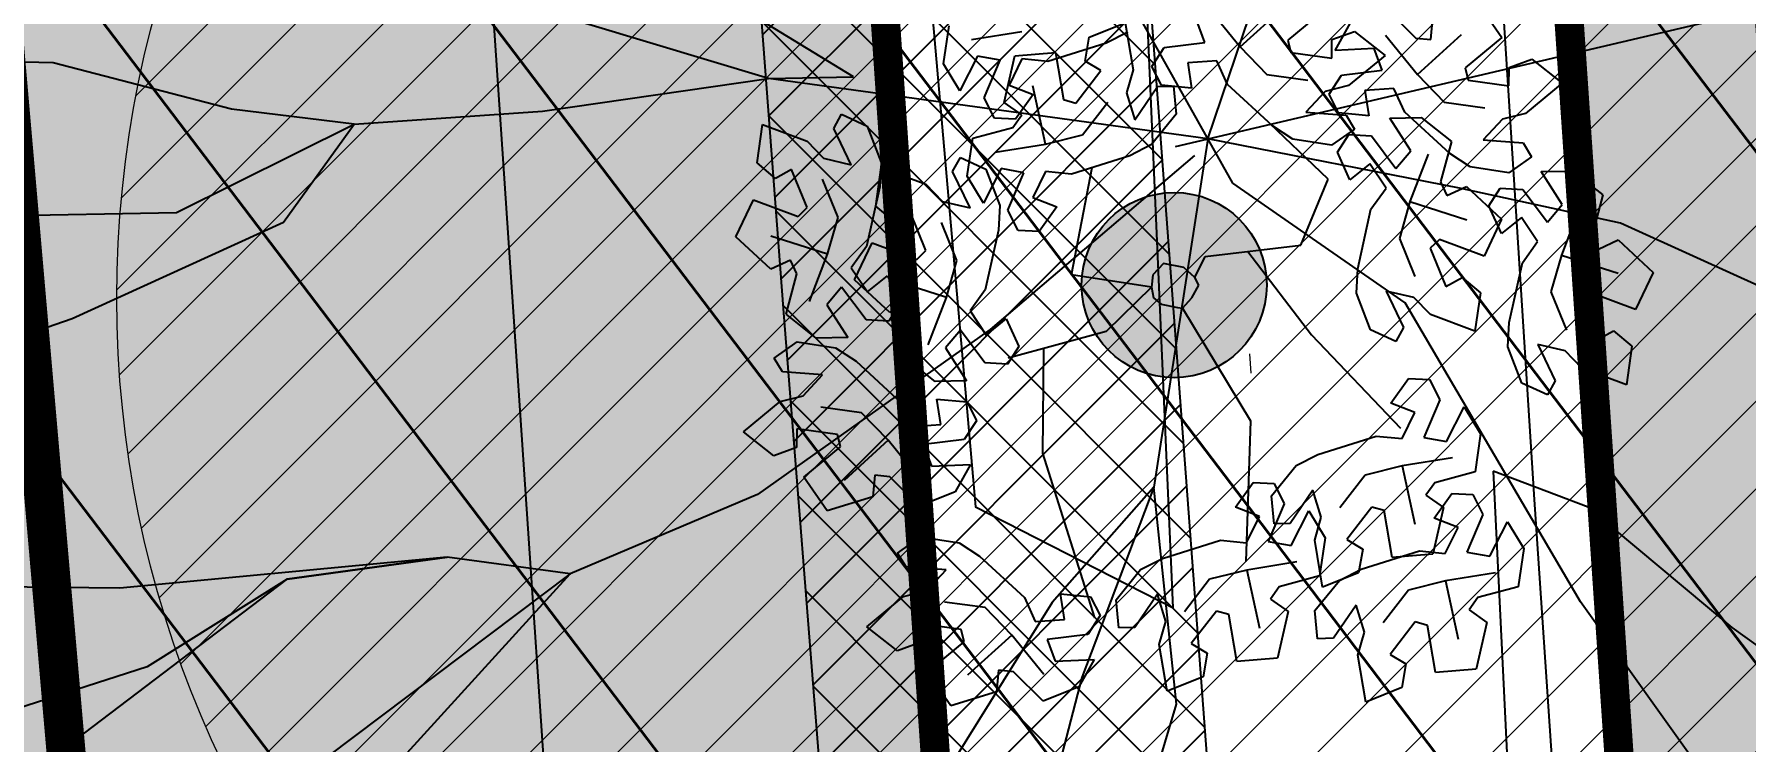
# Model space of a CAD drawing. Extents: x 352140 to 354978, y 6304672 to 6307963.
# Drawn here: x 352314.11 to 352322.89, y 6305411.71 to 6305415.34 of the extents above; entities that cross this region are included whole.
import ezdxf

# ---------------------------------------------------------------- set-up
doc = ezdxf.new("R2010")
doc.units = 0
for name, pattern in [('CONTINUOS', [0]), ('DASHDOTX2', [2, 1, -0.5, 0, -0.5]), ('DASHED', [19.05, 12.7, -6.35])]:
    doc.linetypes.add(name, pattern=pattern)
for name, color, linetype in [('00-S2_ALL AREA APORTANTES', 150, 'CONTINUOUS'), ('00_All ext_Colector', 1, 'CONTINUOUS'), ('01_Dem Ext_Transl_niv.anillo', 130, 'CONTINUOUS'), ('01_Dem Ext_Vereda HC', 1, 'CONTINUOUS'), ('02_Geo ext_Acotamiento', 7, 'CONTINUOUS'), ('03_Pav ext_HCV', 34, 'CONTINUOUS'), ('03_Pav ext_Vereda HC', 42, 'CONTINUOUS'), ('03_Pav proy_Solera Tipo A', 1, 'CONTINUOUS'), ('1-ARBOLES TRONCO', 20, 'CONTINUOUS'), ('1-JARDINERA', 7, 'CONTINUOUS'), ('2-ACHURADO PAVIMENTO HORMIGON 3', 8, 'CONTINUOUS'), ('Paisajismo', 253, 'CONTINUOUS'), ('Z-PLATANO ORIENTAL', 253, 'CONTINUOUS')]:
    doc.layers.add(name, color=color, linetype=linetype)
doc.layers.add('0_ASD_TOPOGRAFIA_ELEMENTOS', color=9, linetype='CONTINUOS', lineweight=5, true_color=0xbdbdbd)
doc.layers.add('EJE PROYECTADO', color=7, linetype='DASHDOTX2', lineweight=15)
doc.styles.add('ROMANS', font='romans.shx', dxfattribs={"width": 0.75})
doc.linetypes.add('MALLA_LINE', pattern='A,0.5,-0.2,["MLL",STANDARD,S=0.1,R=0,X=-0.1,Y=-0.05],-0.25', length=0.95)
doc.dimstyles.new('Principal', dxfattribs={"dimscale": 0, "dimtxt": 2, "dimasz": 2, "dimexe": 1, "dimexo": 1, "dimtad": 1, "dimrnd": 0.05, "dimzin": 1, "dimtxsty": 'ROMANS', "dimcen": 2.5, "dimclrt": 2, "dimaunit": 2, "dimadec": 0, "dimazin": 0, "dimtfac": 1, "dimtmove": 0, "dimatfit": 3, "dimfxl": 1, "dimfxlon": 1, "dimarcsym": 0})

# ---------------------------------------------------------------- blocks, each defined once
blk = doc.blocks.new('MANZA')
at = {"layer": 'Z-PLATANO ORIENTAL', "color": 9, "linetype": 'Continuous', "true_color": 0xbdbdbd}
for p, q in [((0.1522, 1.4264), (0.3197, 1.227)), ((0.3197, 1.227), (0.5426, 1.436)), ((0.7486, 1.4235), (0.5631, 1.2651)), ((1.0653, 1.4351), (1.2192, 1.2863)), ((1.5384, 1.4669), (1.6601, 1.296)), ((-0.4568, 1.2636), (-0.2731, 1.3409)), ((-0.2731, 1.3409), (-0.2289, 1.101)), ((0.1372, 1.246), (0.095, 1.3569)), ((0.8072, 1.2167), (0.883, 1.3592)), ((1.2968, 1.28), (1.3052, 1.391)), ((-1.202, 1.116), (-1.1766, 1.3119)), ((-1.0594, 1.2424), (-0.803, 1.2877)), ((-0.369, 1.2348), (-0.6663, 1.1363)), ((-0.476, 1.1419), (-0.4568, 1.2636)), ((-0.2582, 1.2939), (-0.369, 1.2348)), ((-0.0704, 1.2175), (0.1372, 1.246)), ((0.5631, 1.2651), (0.58, 1.2017)), ((0.7894, 1.2715), (0.9043, 1.3157)), ((0.7895, 1.1765), (0.7894, 1.2715)), ((0.9043, 1.3157), (1.0631, 1.1953)), ((1.0638, 1.2989), (1.2312, 1.0994)), ((1.2192, 1.2863), (1.2968, 1.28)), ((1.2312, 1.0994), (1.4541, 1.3084)), ((1.6601, 1.296), (1.4746, 1.1375)), ((-1.0278, 1.1581), (-1.1165, 0.9791)), ((-0.9107, 1.1392), (-1.0278, 1.1581)), ((-0.8877, 0.9227), (-0.8369, 1.1627)), ((-0.7997, 1.1475), (-0.8633, 1.0125)), ((-0.8369, 1.1627), (-0.628, 1.1826)), ((-0.6663, 1.1363), (-0.7997, 1.1475)), ((-0.628, 1.1826), (-0.5836, 0.9427)), ((-0.3936, 1.0945), (-0.476, 1.1419)), ((-0.1328, 1.1194), (-0.0704, 1.2175)), ((-0.0704, 1.2175), (-0.0704, 1.2175)), ((0.1999, 1.1541), (0.0511, 1.1416)), ((0.2569, 1.0329), (0.1999, 1.1541)), ((0.3197, 1.227), (0.4585, 1.0878)), ((0.58, 1.2017), (0.7895, 1.1765)), ((1.0065, 1.2293), (0.8072, 1.2167)), ((1.0631, 1.1953), (0.8775, 1.0371)), ((1.0487, 1.1185), (1.0065, 1.2293)), ((1.7009, 1.1439), (1.8158, 1.1882)), ((1.701, 1.0489), (1.7009, 1.1439)), ((1.8158, 1.1882), (1.9746, 1.0677)), ((-1.1165, 0.9791), (-1.202, 1.116)), ((-0.9898, 0.9452), (-0.9107, 1.1392)), ((-0.5202, 0.9257), (-0.3936, 1.0945)), ((-0.2289, 1.101), (-0.2606, 0.9827)), ((-0.082, 1.0243), (-0.1328, 1.1194)), ((0.0511, 1.1416), (0.0734, 1.0117)), ((0.4585, 1.0878), (0.668, 1.0623)), ((0.7787, 0.9919), (0.8411, 1.0899)), ((0.8411, 1.0899), (1.0487, 1.1185)), ((0.8411, 1.0899), (0.8411, 1.0899)), ((1.2312, 1.0994), (1.37, 0.9602)), ((1.4746, 1.1375), (1.4916, 1.0742)), ((1.4916, 1.0742), (1.701, 1.0489)), ((1.9746, 1.0677), (1.789, 0.9095)), ((-0.8633, 1.0125), (-0.7397, 0.9668)), ((-0.7397, 0.9668), (-0.8283, 0.8385)), ((-0.6723, 0.7129), (-0.7418, 1.0104)), ((-0.2606, 0.9827), (-0.2161, 0.8442)), ((-0.2161, 0.8442), (-0.1023, 1.0165)), ((-0.1023, 1.0165), (-0.0198, 1.0197)), ((0.0734, 1.0117), (-0.082, 1.0243)), ((-0.0198, 1.0197), (-0.0041, 0.8761)), ((0.4908, 0.8248), (0.2569, 1.0329)), ((0.7592, 1.0054), (0.6615, 0.8976)), ((0.8775, 1.0371), (0.7592, 1.0054)), ((0.8295, 0.8967), (0.7787, 0.9919)), ((1.1114, 1.0265), (0.9627, 1.0141)), ((0.9627, 1.0141), (0.985, 0.8842)), ((1.1684, 0.9054), (1.1114, 1.0265)), ((-0.9898, 0.9452), (-0.9898, 0.9452)), ((-0.9361, 0.8421), (-0.9898, 0.9452)), ((-0.7958, 0.86), (-0.8877, 0.9227)), ((-0.8877, 0.9227), (-0.8877, 0.9227)), ((-0.5836, 0.9427), (-0.5202, 0.9257)), ((-0.4823, 0.7635), (-0.3555, 0.9322)), ((0.6615, 0.8976), (0.8676, 0.8852)), ((0.985, 0.8842), (0.8295, 0.8967)), ((0.8676, 0.8852), (0.9116, 0.8153)), ((1.0921, 0.8738), (1.2534, 0.8794)), ((1.4024, 0.6972), (1.1684, 0.9054)), ((1.2534, 0.8794), (1.4103, 0.7594)), ((1.37, 0.9602), (1.5795, 0.9348)), ((1.789, 0.9095), (1.6707, 0.8778)), ((-1.759, 0.7759), (-1.7205, 0.8489)), ((-1.7205, 0.8489), (-1.5884, 0.7908)), ((-1.5884, 0.7908), (-1.514, 0.6054)), ((-1.0459, 0.7371), (-0.8401, 0.7959)), ((-0.8283, 0.8385), (-0.9361, 0.8421)), ((-0.8401, 0.7959), (-0.7958, 0.86)), ((-0.0041, 0.8761), (-0.1275, 0.719)), ((0.7814, 0.5566), (0.4386, 0.8715)), ((0.5974, 0.7583), (0.4908, 0.8248)), ((0.9116, 0.8153), (0.7952, 0.7299)), ((1.2026, 0.7075), (1.0921, 0.8738)), ((1.6707, 0.8778), (1.5731, 0.77)), ((-2.1502, 0.5925), (-2.1253, 0.7902)), ((-2.1253, 0.7902), (-1.8955, 0.7085)), ((-1.8955, 0.7085), (-1.8089, 0.6219)), ((-1.6668, 0.5913), (-1.759, 0.7759)), ((-1.0713, 0.5412), (-1.0459, 0.7371)), ((-0.9287, 0.6676), (-0.6723, 0.7129)), ((-0.6723, 0.7129), (-0.4823, 0.7635)), ((-0.1275, 0.719), (-0.2383, 0.66)), ((0.7952, 0.7299), (0.5974, 0.7583)), ((0.8262, 0.6945), (0.8831, 0.786)), ((0.8831, 0.786), (0.9993, 0.781)), ((0.9993, 0.781), (1.1278, 0.6155)), ((0.9993, 0.781), (0.9993, 0.781)), ((1.1278, 0.6155), (1.2026, 0.7075)), ((1.4103, 0.7594), (1.3584, 0.5517)), ((1.5731, 0.77), (1.7791, 0.7576)), ((1.7791, 0.7576), (1.8231, 0.6878)), ((-1.8089, 0.6219), (-1.6668, 0.5913)), ((-1.1462, 0.5643), (-1.1077, 0.6373)), ((-1.1077, 0.6373), (-0.9755, 0.5792)), ((-0.2383, 0.66), (-0.5356, 0.5615)), ((0.893, 0.5536), (0.8262, 0.6945)), ((0.9943, 0.6378), (0.893, 0.5536)), ((1.0795, 0.5152), (0.9943, 0.6378)), ((1.2915, 0.6926), (1.2025, 0.4479)), ((1.5089, 0.6307), (1.4024, 0.6972)), ((1.7067, 0.6024), (1.5089, 0.6307)), ((1.8231, 0.6878), (1.7067, 0.6024)), ((1.8734, 0.6121), (2.0347, 0.6176)), ((2.0347, 0.6176), (2.1917, 0.4977)), ((-2.0545, 0.515), (-2.1502, 0.5925)), ((-1.9723, 0.5626), (-2.0545, 0.515)), ((-1.8894, 0.3686), (-1.9723, 0.5626)), ((-1.5374, 0.3809), (-1.5125, 0.5786)), ((-1.514, 0.6054), (-1.5183, 0.4799)), ((-1.5125, 0.5786), (-1.2827, 0.4969)), ((-1.0539, 0.3797), (-1.1462, 0.5643)), ((-0.9858, 0.4043), (-1.0713, 0.5412)), ((-0.8971, 0.5832), (-0.9858, 0.4043)), ((-0.9755, 0.5792), (-0.9012, 0.3938)), ((-0.78, 0.5643), (-0.8971, 0.5832)), ((-0.8591, 0.3703), (-0.78, 0.5643)), ((-0.669, 0.5727), (-0.7326, 0.4376)), ((-0.5356, 0.5615), (-0.669, 0.5727)), ((-0.5283, 0.0453), (-0.4301, 0.5964)), ((0.6468, 0.2156), (0.7814, 0.5566)), ((1.3584, 0.5517), (1.3917, 0.4814)), ((1.3917, 0.4814), (1.492, 0.5296)), ((1.492, 0.5296), (1.6744, 0.3656)), ((1.492, 0.5296), (1.492, 0.5296)), ((1.984, 0.4457), (1.8734, 0.6121)), ((-1.7299, 0.3203), (-1.8126, 0.5145)), ((-1.5183, 0.4799), (-1.5816, 0.1732)), ((-1.2827, 0.4969), (-1.1961, 0.4103)), ((1.0031, 0.4052), (1.0795, 0.5152)), ((1.2025, 0.4479), (1.1514, 0.2581)), ((1.2025, 0.4479), (1.495, 0.3594)), ((1.6075, 0.4327), (1.6645, 0.5243)), ((1.6645, 0.5243), (1.7807, 0.5193)), ((1.7807, 0.5193), (1.9091, 0.3537)), ((1.7807, 0.5193), (1.7807, 0.5193)), ((1.9091, 0.3537), (1.984, 0.4457)), ((2.1917, 0.4977), (2.1398, 0.29)), ((-2.2529, 0.2129), (-2.1658, 0.4037)), ((-2.1658, 0.4037), (-1.9358, 0.3222)), ((-1.9358, 0.3222), (-1.8894, 0.3686)), ((-1.4416, 0.3034), (-1.5374, 0.3809)), ((-1.1961, 0.4103), (-1.0539, 0.3797)), ((-0.9012, 0.3938), (-0.9055, 0.2683)), ((-0.8054, 0.2672), (-0.8591, 0.3703)), ((-0.8591, 0.3703), (-0.8591, 0.3703)), ((-0.7326, 0.4376), (-0.609, 0.392)), ((-0.609, 0.392), (-0.6976, 0.2636)), ((0.9398, 0.0986), (1.0031, 0.4052)), ((1.6744, 0.3656), (1.5872, 0.1747)), ((1.6744, 0.2918), (1.6075, 0.4327)), ((1.7757, 0.3761), (1.6744, 0.2918)), ((1.8609, 0.2535), (1.7757, 0.3761)), ((2.0729, 0.4309), (1.9839, 0.1862)), ((-1.7811, 0.1305), (-1.7299, 0.3203)), ((-1.3594, 0.351), (-1.4416, 0.3034)), ((-1.2765, 0.157), (-1.3594, 0.351)), ((-1.1171, 0.1087), (-1.1998, 0.3029)), ((-0.9055, 0.2683), (-0.9688, -0.0384)), ((-0.6976, 0.2636), (-0.8054, 0.2672)), ((2.1398, 0.29), (2.1731, 0.2196)), ((2.1731, 0.2196), (2.2734, 0.2679)), ((2.2734, 0.2679), (2.4557, 0.1038)), ((2.2734, 0.2679), (2.2734, 0.2679)), ((-2.0705, 0.0488), (-2.2529, 0.2129)), ((-1.7811, 0.1305), (-2.0735, 0.2191)), ((-1.6401, 0.0013), (-1.5529, 0.1921)), ((-1.5529, 0.1921), (-1.3229, 0.1107)), ((0.1572, 0.15), (0.6468, 0.2156)), ((0.3753, 0.1792), (0.708, -0.2434)), ((1.1514, 0.2581), (1.2341, 0.0639)), ((1.3572, 0.2562), (1.3108, 0.2098)), ((1.3108, 0.2098), (1.3937, 0.0158)), ((1.5872, 0.1747), (1.3572, 0.2562)), ((1.7845, 0.1435), (1.8609, 0.2535)), ((1.9839, 0.1862), (1.9328, -0.0036)), ((1.9839, 0.1862), (2.2763, 0.0976)), ((-1.9703, 0.0971), (-2.0705, 0.0488)), ((-1.9369, 0.0267), (-1.9703, 0.0971)), ((-1.8701, -0.1142), (-1.7811, 0.1305)), ((-1.5816, 0.1732), (-1.6581, 0.0632)), ((-1.3229, 0.1107), (-1.2765, 0.157)), ((-1.1682, -0.0811), (-1.1171, 0.1087)), ((-0.0569, 0.1111), (-0.1111, 0.0515)), ((0.0471, 0.0912), (-0.0569, 0.1111)), ((0.105, 0.0406), (0.0471, 0.0912)), ((0.1048, 0.0403), (0.1572, 0.15)), ((0.9355, -0.0269), (0.9398, 0.0986)), ((1.7212, -0.1632), (1.7845, 0.1435)), ((2.4557, 0.1038), (2.3686, -0.087)), ((-2.0705, 0.0488), (-2.0705, 0.0488)), ((-1.9889, -0.181), (-1.9369, 0.0267)), ((-1.6581, 0.0632), (-1.5729, -0.0594)), ((-1.4577, -0.1628), (-1.6401, 0.0013)), ((-1.5729, -0.0594), (-1.4716, 0.0249)), ((-1.4716, 0.0249), (-1.4047, -0.116)), ((-1.1682, -0.0811), (-1.4607, 0.0075)), ((-0.1157, -0.0121), (-0.5283, 0.0453)), ((-0.1111, 0.0515), (-0.1157, -0.0121)), ((0.0906, -0.0636), (0.1269, 0.0026)), ((0.1269, 0.0026), (0.105, 0.0406)), ((1.3937, 0.0158), (1.4759, 0.0634)), ((1.4759, 0.0634), (1.5717, -0.014)), ((-1.7063, -0.0371), (-1.7812, -0.129)), ((-1.5778, -0.2026), (-1.7063, -0.0371)), ((-1.2572, -0.3258), (-1.1682, -0.0811)), ((-0.9688, -0.0384), (-1.0452, -0.1483)), ((-0.1157, -0.0121), (-0.3446, -0.2434)), ((-0.1157, -0.0121), (-0.1055, -0.0659)), ((-0.1055, -0.0659), (-0.0655, -0.0987)), ((0.0436, -0.1171), (0.0906, -0.0636)), ((1.0098, -0.2124), (0.9355, -0.0269)), ((1.0882, -0.0128), (1.1805, -0.1975)), ((1.2304, -0.0435), (1.0882, -0.0128)), ((1.317, -0.1301), (1.2304, -0.0435)), ((1.5717, -0.014), (1.5468, -0.2117)), ((1.9328, -0.0036), (2.0155, -0.1978)), ((2.1386, -0.0055), (2.0922, -0.0519)), ((2.0922, -0.0519), (2.1751, -0.2459)), ((2.3686, -0.087), (2.1386, -0.0055)), ((-1.7812, -0.129), (-1.6706, -0.2954)), ((-1.4047, -0.116), (-1.4617, -0.2076)), ((-1.3574, -0.1145), (-1.4577, -0.1628)), ((-1.4577, -0.1628), (-1.4577, -0.1628)), ((-1.3241, -0.1849), (-1.3574, -0.1145)), ((-1.0452, -0.1483), (-0.96, -0.271)), ((-0.0655, -0.0987), (0.0186, -0.1148)), ((0.0186, -0.1148), (0.0436, -0.1171)), ((0.0436, -0.1171), (0.4018, -0.6891)), ((1.5468, -0.2117), (1.317, -0.1301)), ((1.7168, -0.2887), (1.7212, -0.1632)), ((-1.8319, -0.3009), (-1.9889, -0.181)), ((-1.5778, -0.2026), (-1.5778, -0.2026)), ((-1.4617, -0.2076), (-1.5778, -0.2026)), ((-1.376, -0.3926), (-1.3241, -0.1849)), ((-1.0935, -0.2486), (-1.1683, -0.3406)), ((-0.965, -0.4142), (-1.0935, -0.2486)), ((-0.96, -0.271), (-0.8587, -0.1867)), ((-0.8587, -0.1867), (-0.7919, -0.3276)), ((-0.3446, -0.2434), (-0.8466, -0.3875)), ((0.708, -0.2434), (1.173, -0.7153)), ((1.142, -0.2705), (1.0098, -0.2124)), ((1.1805, -0.1975), (1.142, -0.2705)), ((2.1751, -0.2459), (2.2573, -0.1983)), ((2.2573, -0.1983), (2.3531, -0.2758)), ((-2.0471, -0.4067), (-1.9307, -0.3212)), ((-1.9307, -0.3212), (-1.7329, -0.3496)), ((-1.6706, -0.2954), (-1.8319, -0.3009)), ((-1.7329, -0.3496), (-1.6264, -0.4161)), ((-1.1683, -0.3406), (-1.0578, -0.5069)), ((-0.7919, -0.3276), (-0.8488, -0.4192)), ((-0.6657, -0.3356), (-0.6628, -0.8727)), ((1.7912, -0.4741), (1.7168, -0.2887)), ((1.8696, -0.2746), (1.9618, -0.4592)), ((2.0118, -0.3052), (1.8696, -0.2746)), ((2.0984, -0.3918), (2.0118, -0.3052)), ((2.3531, -0.2758), (2.3282, -0.4735)), ((-2.0031, -0.4765), (-2.0471, -0.4067)), ((-1.6264, -0.4161), (-1.3924, -0.6242)), ((-1.2191, -0.5125), (-1.376, -0.3926)), ((-0.965, -0.4142), (-0.965, -0.4142)), ((-0.8488, -0.4192), (-0.965, -0.4142)), ((2.3282, -0.4735), (2.0984, -0.3918)), ((-1.797, -0.4889), (-2.0031, -0.4765)), ((-1.8947, -0.5967), (-1.797, -0.4889)), ((-1.0578, -0.5069), (-1.2191, -0.5125)), ((1.1213, -0.5874), (1.21, -0.459)), ((1.21, -0.459), (1.3177, -0.4626)), ((1.3177, -0.4626), (1.3715, -0.5657)), ((1.9234, -0.5322), (1.7912, -0.4741)), ((1.9618, -0.4592), (1.9234, -0.5322)), ((-2.013, -0.6284), (-1.8947, -0.5967)), ((-1.2089, -0.6031), (-1.0535, -0.6156)), ((-1.1866, -0.7329), (-1.2089, -0.6031)), ((1.245, -0.633), (1.1213, -0.5874)), ((1.3715, -0.5657), (1.2924, -0.7597)), ((1.3715, -0.5657), (1.3715, -0.5657)), ((1.4094, -0.7786), (1.4982, -0.5996)), ((1.4982, -0.5996), (1.5837, -0.7365)), ((-2.1986, -0.7866), (-2.013, -0.6284)), ((-1.594, -0.6791), (-1.8035, -0.6536)), ((-1.4552, -0.8183), (-1.594, -0.6791)), ((-1.3924, -0.6242), (-1.3354, -0.7454)), ((-1.0535, -0.6156), (-1.0027, -0.7107)), ((0.4018, -0.6891), (0.3898, -1.4103)), ((1.1814, -0.768), (1.245, -0.633)), ((-2.0398, -0.907), (-2.1986, -0.7866)), ((-1.925, -0.7678), (-1.9249, -0.8628)), ((-1.7155, -0.793), (-1.925, -0.7678)), ((-1.3354, -0.7454), (-1.1866, -0.7329)), ((-1.0027, -0.7107), (-1.0651, -0.8088)), ((0.7507, -0.8554), (1.0479, -0.7568)), ((1.0479, -0.7568), (1.1814, -0.768)), ((1.2924, -0.7597), (1.4094, -0.7786)), ((1.5837, -0.7365), (1.5583, -0.9324)), ((-1.9249, -0.8628), (-2.0398, -0.907)), ((-1.8841, -1.0149), (-1.6986, -0.8564)), ((-1.6986, -0.8564), (-1.7155, -0.793)), ((-1.4552, -0.8183), (-1.6781, -1.0273)), ((-1.2877, -1.0177), (-1.4552, -0.8183)), ((-1.0651, -0.8088), (-1.2727, -0.8373)), ((-1.2727, -0.8373), (-1.2305, -0.9482)), ((-1.0651, -0.8088), (-1.0651, -0.8088)), ((-0.6628, -0.8727), (-0.3814, -1.7122)), ((0.6399, -0.9144), (0.7507, -0.8554)), ((1.4411, -0.8629), (1.1846, -0.9082)), ((-1.2305, -0.9482), (-1.0311, -0.9356)), ((-1.0311, -0.9356), (-1.107, -1.078)), ((0.5164, -1.0715), (0.6399, -0.9144)), ((0.9947, -0.9588), (0.8678, -1.1275)), ((1.1846, -0.9082), (0.9947, -0.9588)), ((1.1846, -0.9082), (1.2542, -1.2058)), ((1.5583, -0.9324), (1.3524, -0.9913)), ((-1.7624, -1.1857), (-1.8841, -1.0149)), ((-1.5208, -0.9989), (-1.5292, -1.1098)), ((-1.4432, -1.0052), (-1.5208, -0.9989)), ((-1.2893, -1.154), (-1.4432, -1.0052)), ((0.3322, -1.1334), (0.4208, -1.005)), ((0.4208, -1.005), (0.5286, -1.0086)), ((0.5286, -1.0086), (0.5823, -1.1117)), ((0.7284, -1.0396), (0.6147, -1.2118)), ((0.773, -1.178), (0.7284, -1.0396)), ((1.3524, -0.9913), (1.3082, -1.0553)), ((1.3526, -1.1728), (1.4412, -1.0445)), ((1.4412, -1.0445), (1.549, -1.048)), ((1.549, -1.048), (1.6027, -1.1511)), ((-1.5292, -1.1098), (-1.7624, -1.1857)), ((-1.5292, -1.1098), (-1.5292, -1.1098)), ((-1.107, -1.078), (-1.2893, -1.154)), ((0.4558, -1.179), (0.3322, -1.1334)), ((0.5823, -1.1117), (0.5032, -1.3057)), ((0.5322, -1.215), (0.5164, -1.0715)), ((0.5823, -1.1117), (0.5823, -1.1117)), ((1.0326, -1.1211), (0.906, -1.2899)), ((1.0959, -1.1381), (1.0326, -1.1211)), ((1.1404, -1.378), (1.0959, -1.1381)), ((1.3082, -1.0553), (1.4001, -1.1181)), ((1.4001, -1.1181), (1.3492, -1.358)), ((1.4001, -1.1181), (1.4001, -1.1181)), ((0.3922, -1.3141), (0.4558, -1.179)), ((0.6147, -1.2118), (0.5322, -1.215)), ((0.6203, -1.3246), (0.7091, -1.1457)), ((0.7091, -1.1457), (0.7945, -1.2826)), ((0.7413, -1.2963), (0.773, -1.178)), ((1.4762, -1.2185), (1.3526, -1.1728)), ((1.4126, -1.3535), (1.4762, -1.2185)), ((1.6027, -1.1511), (1.5236, -1.3452)), ((1.6027, -1.1511), (1.6027, -1.1511)), ((1.6407, -1.364), (1.7295, -1.1851)), ((1.7295, -1.1851), (1.8149, -1.322)), ((-1.3971, -1.3958), (-1.2806, -1.3104)), ((-1.2806, -1.3104), (-1.0828, -1.3388)), ((-0.0384, -1.4014), (0.2588, -1.3029)), ((0.2588, -1.3029), (0.3922, -1.3141)), ((0.5032, -1.3057), (0.6203, -1.3246)), ((0.7855, -1.5362), (0.7413, -1.2963)), ((0.7945, -1.2826), (0.7692, -1.4785)), ((0.906, -1.2899), (0.9883, -1.3372)), ((-1.353, -1.4657), (-1.3971, -1.3958)), ((-1.0828, -1.3388), (-0.9763, -1.4053)), ((-0.1493, -1.4604), (-0.0384, -1.4014)), ((0.9883, -1.3372), (0.9691, -1.4589)), ((0.982, -1.4408), (1.2792, -1.3423)), ((1.3492, -1.358), (1.1404, -1.378)), ((1.2792, -1.3423), (1.4126, -1.3535)), ((1.5236, -1.3452), (1.6407, -1.364)), ((1.8149, -1.322), (1.7896, -1.5179)), ((-1.147, -1.4781), (-1.353, -1.4657)), ((-1.2446, -1.5859), (-1.147, -1.4781)), ((-0.9763, -1.4053), (-0.7424, -1.6134)), ((-0.2727, -1.6175), (-0.1493, -1.4604)), ((0.3955, -1.4543), (0.2055, -1.5049)), ((0.6519, -1.409), (0.3955, -1.4543)), ((0.3955, -1.4543), (0.465, -1.7518)), ((0.7692, -1.4785), (0.5633, -1.5373)), ((0.9691, -1.4589), (0.7855, -1.5362)), ((0.8711, -1.4998), (0.982, -1.4408)), ((1.6723, -1.4484), (1.4159, -1.4937)), ((0.2055, -1.5049), (0.0787, -1.6736)), ((0.5633, -1.5373), (0.519, -1.6014)), ((0.7477, -1.6569), (0.8711, -1.4998)), ((1.226, -1.5443), (1.0991, -1.713)), ((1.4159, -1.4937), (1.226, -1.5443)), ((1.4159, -1.4937), (1.4854, -1.7912)), ((1.5837, -1.5768), (1.5394, -1.6408)), ((1.7896, -1.5179), (1.5837, -1.5768)), ((-1.5486, -1.7758), (-1.363, -1.6176)), ((-1.363, -1.6176), (-1.2446, -1.5859)), ((-0.9439, -1.6683), (-1.1535, -1.6428)), ((-0.8052, -1.8075), (-0.9439, -1.6683)), ((-0.7424, -1.6134), (-0.6854, -1.7346)), ((-0.5589, -1.5922), (-0.4034, -1.6048)), ((-0.5366, -1.7221), (-0.5589, -1.5922)), ((-0.4034, -1.6048), (-0.3526, -1.6999)), ((-0.257, -1.7611), (-0.2727, -1.6175)), ((-0.0607, -1.5856), (-0.1745, -1.7579)), ((-0.0162, -1.7241), (-0.0607, -1.5856)), ((0.2434, -1.6671), (0.1168, -1.8359)), ((0.3068, -1.6841), (0.2434, -1.6671)), ((0.519, -1.6014), (0.611, -1.6641)), ((0.611, -1.6641), (0.5601, -1.9041)), ((0.611, -1.6641), (0.611, -1.6641)), ((0.7634, -1.8005), (0.7477, -1.6569)), ((0.9597, -1.6251), (0.8459, -1.7973)), ((1.0043, -1.7635), (0.9597, -1.6251)), ((1.5394, -1.6408), (1.6314, -1.7035)), ((-0.6854, -1.7346), (-0.5366, -1.7221)), ((-0.3526, -1.6999), (-0.4151, -1.798)), ((-0.0479, -1.8424), (-0.0162, -1.7241)), ((0.3513, -1.924), (0.3068, -1.6841)), ((1.2638, -1.7065), (1.1372, -1.8753)), ((1.3272, -1.7235), (1.2638, -1.7065)), ((1.3717, -1.9635), (1.3272, -1.7235)), ((1.6314, -1.7035), (1.5805, -1.9435)), ((1.6314, -1.7035), (1.6314, -1.7035)), ((-1.3898, -1.8962), (-1.5486, -1.7758)), ((-1.275, -1.757), (-1.2748, -1.852)), ((-1.0655, -1.7822), (-1.275, -1.757)), ((-1.0485, -1.8456), (-1.0655, -1.7822)), ((-0.8052, -1.8075), (-1.0281, -2.0165)), ((-0.6377, -2.0069), (-0.8052, -1.8075)), ((-0.4151, -1.798), (-0.6227, -1.8265)), ((-0.6227, -1.8265), (-0.5804, -1.9373)), ((-0.4151, -1.798), (-0.4151, -1.798)), ((-0.1745, -1.7579), (-0.257, -1.7611)), ((-0.0037, -2.0822), (-0.0479, -1.8424)), ((0.1168, -1.8359), (0.1992, -1.8833)), ((0.8459, -1.7973), (0.7634, -1.8005)), ((0.9726, -1.8818), (1.0043, -1.7635)), ((-1.2748, -1.852), (-1.3898, -1.8962)), ((-1.2341, -2.004), (-1.0485, -1.8456)), ((-0.5804, -1.9373), (-0.3811, -1.9247)), ((-0.3811, -1.9247), (-0.4569, -2.0672)), ((0.1992, -1.8833), (0.18, -2.0049)), ((0.5601, -1.9041), (0.3513, -1.924)), ((1.0167, -2.1217), (0.9726, -1.8818)), ((1.1372, -1.8753), (1.2196, -1.9227)), ((1.2196, -1.9227), (1.2004, -2.0444)), ((-1.1124, -2.1749), (-1.2341, -2.004)), ((-0.8708, -1.988), (-0.8791, -2.099)), ((-0.7932, -1.9943), (-0.8708, -1.988)), ((-0.6393, -2.1432), (-0.7932, -1.9943)), ((0.18, -2.0049), (-0.0037, -2.0822)), ((1.5805, -1.9435), (1.3717, -1.9635)), ((-0.8791, -2.099), (-1.1124, -2.1749)), ((-0.8791, -2.099), (-0.8791, -2.099)), ((-0.4569, -2.0672), (-0.6393, -2.1432)), ((1.2004, -2.0444), (1.0167, -2.1217))]:
    blk.add_line(p, q, dxfattribs=at)
blk = doc.blocks.new('*U962')
at = {"layer": 'EJE PROYECTADO', "color": 7, "linetype": 'DASHDOTX2', "lineweight": 15, "ltscale": 4}
blk.add_line((352325.1597, 6305342.9648), (352312.3405, 6305531.4767), dxfattribs=at)
blk = doc.blocks.new('*D1320')
at = {"layer": '02_Geo ext_Acotamiento', "color": 0, "lineweight": -2, "transparency": 16777216}
for p, q in [((352312.4343, 6305482.1201), (352311.4366, 6305482.0523)), ((352319.4276, 6305371.9119), (352312.0033, 6305481.0885)), ((352319.9943, 6305370.9482), (352318.9966, 6305370.8803))]:
    blk.add_line(p, q, dxfattribs=at)
at = {"layer": '02_Geo ext_Acotamiento', "color": 0, "transparency": 16777216}
for points in [[(352312.1696, 6305481.0998), (352311.837, 6305481.0772), (352311.9355, 6305482.0862)], [(352319.5939, 6305371.9232), (352319.2613, 6305371.9006), (352319.4954, 6305370.9142)]]:
    blk.add_solid(points, dxfattribs=at)
at = {"layer": '02_Geo ext_Acotamiento', "color": 2, "transparency": 16777216, "insert": (352316.6211, 6305426.5618), "char_height": 1, "attachment_point": 5, "rotation": 273.89026, "style": 'ROMANS'}
blk.add_mtext('111,45', dxfattribs=at)
blk = doc.blocks.new('*D1321')
at = {"layer": '02_Geo ext_Acotamiento', "color": 0, "lineweight": -2, "transparency": 16777216}
for p, q in [((352318.2701, 6305482.558), (352318.8787, 6305482.5994)), ((352324.3884, 6305394.2065), (352318.4477, 6305481.5678)), ((352324.3465, 6305393.2013), (352324.9551, 6305393.2427))]:
    blk.add_line(p, q, dxfattribs=at)
at = {"layer": '02_Geo ext_Acotamiento', "color": 0, "transparency": 16777216}
for points in [[(352318.614, 6305481.5791), (352318.2814, 6305481.5565), (352318.3798, 6305482.5655)], [(352324.5547, 6305394.2178), (352324.2221, 6305394.1952), (352324.4563, 6305393.2088)]]:
    blk.add_solid(points, dxfattribs=at)
at = {"layer": '02_Geo ext_Acotamiento', "color": 2, "transparency": 16777216, "insert": (352322.3237, 6305437.9487), "char_height": 1, "attachment_point": 5, "rotation": 273.89023, "style": 'ROMANS'}
blk.add_mtext('89,55', dxfattribs=at)
blk = doc.blocks.new('1.0 - LO RECABARREN LOTEO PARQUE - VEGETACION EXISTENTE ETAPA MUNICIPAL__2024')
at = {"layer": 'Paisajismo'}
for p, q in [((352320.1344, 6305414.8039), (352320.8477, 6305416.9137)), ((352320.2623, 6305414.5766), (352319.21, 6305416.4467)), ((352318.3149, 6305415.1214), (352317.09, 6305415.8736)), ((352317.8792, 6305415.1132), (352316.6617, 6305415.4778)), ((352319.9681, 6305414.7649), (352322.6681, 6305415.3974)), ((352314.2085, 6305415.1938), (352313.2963, 6305415.2131)), ((352315.1247, 6305414.9556), (352314.2085, 6305415.1938)), ((352316.7201, 6305414.9459), (352317.8792, 6305415.1132)), ((352317.8792, 6305415.1132), (352318.3149, 6305415.1214)), ((352320.1344, 6305414.8039), (352317.8792, 6305415.1132)), ((352314.8413, 6305414.4258), (352315.7528, 6305414.8792)), ((352315.7528, 6305414.8792), (352315.1247, 6305414.9556)), ((352315.3909, 6305414.3768), (352315.7528, 6305414.8792)), ((352315.7528, 6305414.8792), (352316.7201, 6305414.9459)), ((352320.1344, 6305414.8039), (352319.8558, 6305413.0183)), ((352321.425, 6305414.5501), (352320.1344, 6305414.8039)), ((352320.0659, 6305414.7183), (352319.0173, 6305413.8262)), ((352321.1455, 6305413.9633), (352320.2623, 6305414.5766)), ((352322.2516, 6305414.3719), (352321.425, 6305414.5501)), ((352313.6795, 6305414.4039), (352314.8413, 6305414.4258)), ((352314.3062, 6305413.8819), (352315.3909, 6305414.3768)), ((352323.3751, 6305413.8601), (352322.2516, 6305414.3719)), ((352322.0462, 6305412.4297), (352321.1455, 6305413.9633)), ((352313.0742, 6305413.4572), (352314.3062, 6305413.8819)), ((352319.0173, 6305413.8262), (352317.8226, 6305412.9799)), ((352321.5977, 6305413.0996), (352321.6763, 6305411.5019)), ((352322.0854, 6305412.915), (352321.5977, 6305413.0996)), ((352317.8226, 6305412.9799), (352316.8618, 6305412.5741)), ((352319.8558, 6305413.0183), (352319.3343, 6305412.4269)), ((352319.8558, 6305413.0183), (352319.4869, 6305412.0421)), ((352319.8558, 6305413.0183), (352319.8558, 6305413.0183)), ((352319.9737, 6305411.9059), (352319.8558, 6305413.0183)), ((352322.8235, 6305412.299), (352322.0854, 6305412.915)), ((352316.2306, 6305412.6591), (352314.5511, 6305412.4997)), ((352315.4095, 6305412.5466), (352316.2306, 6305412.6591)), ((352316.2306, 6305412.6591), (352315.4095, 6305412.5466)), ((352316.8618, 6305412.5741), (352316.2306, 6305412.6591)), ((352314.5511, 6305412.4997), (352313.3473, 6305412.5135)), ((352313.5915, 6305411.1678), (352315.4095, 6305412.5466)), ((352315.4095, 6305412.5466), (352314.6916, 6305412.097)), ((352316.8618, 6305412.5741), (352315.4771, 6305411.5303)), ((352316.0078, 6305411.6372), (352316.8618, 6305412.5741)), ((352319.3343, 6305412.4269), (352318.7233, 6305411.4462)), ((352323.1405, 6305410.8996), (352322.0462, 6305412.4297)), ((352323.4126, 6305411.8739), (352322.8235, 6305412.299)), ((352314.6916, 6305412.097), (352313.7288, 6305411.788)), ((352319.4869, 6305412.0421), (352319.1709, 6305410.8247)), ((352319.6093, 6305410.6876), (352319.9737, 6305411.9059))]:
    blk.add_line(p, q, dxfattribs=at)

msp = doc.modelspace()

# ---------------------------------------------------------------- hatches: boundary and pattern name
at = {"layer": '00-S2_ALL AREA APORTANTES', "linetype": 'DASHED', "lineweight": 40, "ltscale": 0.25}
h = msp.add_hatch(dxfattribs=at)
h.set_pattern_fill('ANSI31', color=40, scale=0.5, angle=82.24516605)
h.paths.add_polyline_path([(352329.4756, 6305442.0139), (352318.4803, 6305441.188), (352321.0652, 6305403.1758), (352332.3291, 6305404.0218)])
h = msp.add_hatch(dxfattribs=at)
h.set_pattern_fill('ANSI31', color=82, scale=0.5, angle=82.24516605)
h.paths.add_polyline_path([(352318.4803, 6305441.188), (352306.0664, 6305440.2556), (352308.6515, 6305402.2434), (352321.0652, 6305403.1758)])
at = {"layer": '01_Dem Ext_Vereda HC'}
h = msp.add_hatch(dxfattribs=at)
h.set_pattern_fill('ANSI37', color=256, scale=0.1, style=0)
h.set_pattern_definition([(45, (-2097.35618, 416.16158), (-0.224506403027, 0.224506403027), []), (135, (-2097.35618, 416.16158), (-0.224506403027, -0.224506403027), [])])
edge = h.paths.add_edge_path()
edge.add_line((352324.6267, 6305354.2176), (352323.7538, 6305365.3769))
edge.add_line((352323.7538, 6305365.3769), (352321.9594, 6305388.2883))
edge.add_line((352321.9594, 6305388.2883), (352321.02, 6305399.7356))
edge.add_line((352321.02, 6305399.7356), (352319.7262, 6305417.0104))
edge.add_line((352319.7262, 6305417.0104), (352318.8092, 6305429.3615))
edge.add_line((352318.8092, 6305429.3615), (352318.5786, 6305432.4095))
edge.add_line((352318.5786, 6305432.4095), (352318.5436, 6305432.7871))
edge.add_line((352318.5436, 6305432.7871), (352317.6023, 6305444.3645))
edge.add_line((352317.6023, 6305444.3645), (352316.9477, 6305453.4011))
edge.add_line((352316.9477, 6305453.4011), (352316.3765, 6305460.379))
edge.add_line((352316.3765, 6305460.379), (352316.1928, 6305463.1713))
edge.add_line((352316.1928, 6305463.1713), (352315.8277, 6305467.8277))
edge.add_line((352315.8277, 6305467.8277), (352315.1327, 6305476.7098))
edge.add_line((352315.1327, 6305476.7098), (352314.3995, 6305486.4697))
edge.add_line((352314.3995, 6305486.4697), (352313.7052, 6305495.1448))
edge.add_line((352313.7052, 6305495.1448), (352312.752, 6305507.9856))
edge.add_line((352312.752, 6305507.9856), (352311.9229, 6305518.7511))
edge.add_line((352311.9229, 6305518.7511), (352311.3466, 6305530.8288))
edge.add_line((352311.3466, 6305530.8288), (352311.4195, 6305536.1783))
edge.add_line((352311.4195, 6305536.1783), (352311.0485, 6305538.1915))
edge.add_line((352311.0485, 6305538.1915), (352311.4278, 6305540.6007))
edge.add_line((352311.4278, 6305540.6007), (352312.8706, 6305541.961))
edge.add_line((352312.8706, 6305541.961), (352312.3195, 6305548.0065))
edge.add_line((352312.3195, 6305548.0065), (352310.4907, 6305552.1251))
edge.add_line((352310.4907, 6305552.1251), (352309.8571, 6305554.8005))
edge.add_line((352309.8571, 6305554.8005), (352308.8419, 6305562.0425))
edge.add_line((352308.8419, 6305562.0425), (352307.8405, 6305562.7805))
edge.add_line((352307.8405, 6305562.7805), (352306.9354, 6305569.1377))
edge.add_line((352306.9354, 6305569.1377), (352305.3234, 6305578.1584))
edge.add_line((352305.3234, 6305578.1584), (352304.3547, 6305583.7865))
edge.add_line((352304.3547, 6305583.7865), (352303.2696, 6305583.7297))
edge.add_line((352303.2696, 6305583.7297), (352303.301, 6305583.5002))
edge.add_line((352303.301, 6305583.5002), (352304.5513, 6305576.3294))
edge.add_line((352304.5513, 6305576.3294), (352306.0126, 6305568.0872))
edge.add_line((352306.0126, 6305568.0872), (352306.8647, 6305561.9159))
edge.add_line((352306.8647, 6305561.9159), (352307.7151, 6305555.3225))
edge.add_line((352307.7151, 6305555.3225), (352308.8329, 6305550.6402))
edge.add_line((352308.8329, 6305550.6402), (352310.8845, 6305546.6361))
edge.add_line((352310.8845, 6305546.6361), (352311.4118, 6305543.8774))
edge.add_line((352311.4118, 6305543.8774), (352310.0299, 6305538.7277))
edge.add_line((352310.0299, 6305538.7277), (352309.4795, 6305534.3039))
edge.add_line((352309.4795, 6305534.3039), (352309.4116, 6305528.2022))
edge.add_line((352309.4116, 6305528.2022), (352309.9602, 6305517.5921))
edge.add_line((352309.9602, 6305517.5921), (352310.7318, 6305507.7987))
edge.add_line((352310.7318, 6305507.7987), (352311.5892, 6305496.7346))
edge.add_line((352311.5892, 6305496.7346), (352312.4097, 6305486.1203))
edge.add_line((352312.4097, 6305486.1203), (352313.1744, 6305476.772))
edge.add_line((352313.1744, 6305476.772), (352313.971, 6305466.098))
edge.add_line((352313.971, 6305466.098), (352314.6863, 6305456.4784))
edge.add_line((352314.6863, 6305456.4784), (352315.5799, 6305445.0448))
edge.add_line((352315.5799, 6305445.0448), (352316.3973, 6305434.2974))
edge.add_line((352316.3973, 6305434.2974), (352317.1974, 6305423.9054))
edge.add_line((352317.1974, 6305423.9054), (352317.9588, 6305413.912))
edge.add_line((352317.9588, 6305413.912), (352318.7336, 6305404.1325))
edge.add_line((352318.7336, 6305404.1325), (352319.3187, 6305396.3282))
edge.add_line((352319.3187, 6305396.3282), (352320.0647, 6305387.2542))
edge.add_line((352320.0647, 6305387.2542), (352320.8564, 6305376.5223))
edge.add_line((352320.8564, 6305376.5223), (352321.696, 6305366.337))
edge.add_line((352321.696, 6305366.337), (352322.335, 6305357.95))
edge.add_line((352322.335, 6305357.95), (352322.753, 6305354.269))
edge.add_line((352322.753, 6305354.269), (352323.012, 6305353.793))
edge.add_arc((352326.6047, 6305355.0639), 3.8109, 199.48064, 277.28722)
edge.add_line((352327.0881, 6305351.2838), (352327.1511, 6305351.7819))
edge.add_line((352327.1511, 6305351.7819), (352335.9051, 6305354.5687))
edge.add_line((352335.9051, 6305354.5687), (352346.0273, 6305357.94))
edge.add_line((352346.0273, 6305357.94), (352352.723, 6305360.4452))
edge.add_line((352352.723, 6305360.4452), (352352.409, 6305361.2833))
edge.add_line((352352.409, 6305361.2833), (352346.3781, 6305359.0478))
edge.add_line((352346.3781, 6305359.0478), (352335.6529, 6305355.4697))
edge.add_line((352335.6529, 6305355.4697), (352326.8674, 6305352.6729))
edge.add_line((352326.8674, 6305352.6729), (352325.6496, 6305353.0722))
edge.add_line((352325.6496, 6305353.0722), (352324.6267, 6305354.2176))
at = {"layer": '03_Pav ext_HCV'}
h = msp.add_hatch(dxfattribs=at)
h.set_pattern_fill('SWAMP', color=256, scale=0.025, style=0)
h.set_pattern_definition([(359.999999999, (0, 0), (0.317500000006, 0.5499261309), [0.079375, -0.555625]), (90, (0.0397, -4e-13), (-0.317499999994, 0.549926130908), [0.0396875, -1.06016476181]), (90, (0.0496, -5e-13), (-0.317499999994, 0.549926130908), [0.03175, -1.06810226181]), (90, (0.02977, -3e-13), (-0.317499999994, 0.549926130908), [0.03175, -1.06810226181]), (59.999999999, (0.05953, -6e-13), (-0.317499999563, 0.549926131157), [0.0254, -0.6096]), (119.999999999, (0.01984, -2e-13), (-0.63499999957, 2.56e-10), [0.0254, -0.6096])])
edge = h.paths.add_edge_path()
edge.add_arc((352326.0592, 6305362.9001), 3.5, 23.8892, 183.89023, ccw=False)
edge.add_line((352329.2594, 6305364.3175), (352333.6705, 6305354.3587))
edge.add_arc((352332.7561, 6305353.9537), 1, -71.8746, 23.89023, ccw=False)
edge.add_line((352333.0672, 6305353.0033), (352336.1509, 6305354.0259))
edge.add_line((352336.1509, 6305354.0259), (352335.7648, 6305356.8164))
edge.add_line((352335.7648, 6305356.8164), (352332.7413, 6305382.2816))
edge.add_line((352332.7413, 6305382.2816), (352327.1287, 6305379.1174))
edge.add_arc((352405.4483, 6305410.5911), 84.4071, 201.893343, 204.555221)
edge.add_line((352328.6749, 6305375.514), (352330.5139, 6305371.3621))
edge.add_arc((352329.9653, 6305371.1191), 0.6, -115.41919, 23.89023, ccw=False)
edge.add_arc((352326.0592, 6305362.9001), 8.5, 64.58081, 115.8293)
edge.add_arc((352322.0944, 6305371.091), 0.6, 183.89027, 295.8293, ccw=False)
edge.add_line((352321.4958, 6305371.0503), (352316.0155, 6305451.6398))
edge.add_line((352316.0155, 6305451.6398), (352308.5388, 6305451.0433))
edge.add_line((352308.5388, 6305451.0433), (352315.599, 6305347.2172))
edge.add_arc((352311.611, 6305346.9073), 4, 1.93457, 4.44409, ccw=False)
edge.add_line((352315.6087, 6305347.0423), (352328.048, 6305351.365))
edge.add_line((352328.048, 6305351.365), (352324.6601, 6305350.2513))
edge.add_arc((352324.349, 6305351.2017), 1, 183.89023, 288.1254, ccw=False)
edge.add_line((352323.3513, 6305351.1339), (352323.1769, 6305353.6987))
edge.add_line((352323.1769, 6305353.6987), (352322.8726, 6305358.1729))
edge.add_line((352322.8726, 6305358.1729), (352322.5673, 6305362.6626))
edge = h.paths.add_edge_path()
edge.add_line((352325.9845, 6305452.4351), (352319.5047, 6305451.9181))
edge.add_line((352319.5047, 6305451.9181), (352323.1099, 6305398.9011))
edge.add_line((352323.1099, 6305398.9011), (352323.5014, 6305393.1439))
edge.add_arc((352362.8395, 6305395.8343), 39.4299, 183.91253, 205.08524)
edge.add_line((352327.1287, 6305379.1174), (352332.7413, 6305382.2816))
edge.add_arc((352365.8275, 6305396.3327), 35.9462, 184.38407, 203.0099, ccw=False)
edge.add_line((352329.9865, 6305393.5849), (352329.595, 6305399.342))
edge.add_line((352329.595, 6305399.342), (352325.9845, 6305452.4351))
edge = h.paths.add_edge_path()
edge.add_arc((352321.9471, 6305375.6498), 12.6687, 17.76545, 31.566)
edge.add_line((352332.7413, 6305382.2816), (352335.7648, 6305356.8164))
edge.add_line((352335.7648, 6305356.8164), (352336.1509, 6305354.0259))
edge.add_line((352336.1509, 6305354.0259), (352344.2384, 6305356.817))
edge.add_arc((352347.3003, 6305359.3908), 4, 203.89106, 220.04962, ccw=False)
edge.add_line((352343.643, 6305357.7708), (352334.0116, 6305379.5153))
at = {"layer": '03_Pav ext_Vereda HC'}
h = msp.add_hatch(dxfattribs=at)
h.set_pattern_fill('DOTS', color=256, scale=0.2)
edge = h.paths.add_edge_path()
edge.add_line((352322.6442, 6305532.967), (352325.4708, 6305533.6892))
edge.add_line((352325.4708, 6305533.6892), (352324.9766, 6305541.2165))
edge.add_arc((352364.6018, 6305542.1495), 39.6362, 171.48326, 181.34878, ccw=False)
edge.add_line((352325.4027, 6305548.0195), (352326.0182, 6305553.0149))
edge.add_arc((352301.2827, 6305556.9834), 25.0518, 350.88527, 363.87672)
edge.add_arc((352217.2581, 6305554.5274), 109.098, 2.179901, 14.334158)
edge.add_arc((352418.7865, 6305606.4018), 99, 191.856947, 194.545824, ccw=False)
edge.add_arc((352332.6641, 6305588.3205), 11, 190.16278, 191.85695, ccw=False)
edge.add_line((352321.8367, 6305586.3796), (352319.8304, 6305586.2477))
edge.add_arc((352332.6641, 6305588.3205), 13, 189.17494, 191.85695)
edge.add_arc((352418.7865, 6305606.4018), 101, 191.856947, 194.543708)
edge.add_arc((352217.1806, 6305554.5119), 107.177, 2.154937, 14.329961, ccw=False)
edge.add_arc((352301.2827, 6305556.9834), 23.0518, -9.20355, 3.87672, ccw=False)
edge.add_line((352324.0377, 6305553.2965), (352323.4209, 6305548.2896))
edge.add_arc((352364.6018, 6305542.1495), 41.6362, 171.51956, 181.40732)
edge.add_line((352322.9782, 6305541.1269), (352323.3663, 6305535.2157))
edge.add_line((352323.3663, 6305535.2157), (352320.5242, 6305534.4895))
edge.add_line((352320.5242, 6305534.4895), (352320.7092, 6305532.0261))
edge.add_line((352320.7092, 6305532.0261), (352321.0088, 6305528.0372))
edge.add_line((352321.0088, 6305528.0372), (352323.9529, 6305488.8395))
edge.add_line((352323.9529, 6305488.8395), (352323.8984, 6305488.8354))
edge.add_line((352323.8984, 6305488.8354), (352324.1816, 6305484.8439))
edge.add_line((352324.1816, 6305484.8439), (352324.2611, 6305484.85))
edge.add_line((352324.2611, 6305484.85), (352326.3834, 6305456.4796))
edge.add_line((352326.3834, 6305456.4796), (352326.6848, 6305452.4909))
edge.add_line((352326.6848, 6305452.4909), (352331.7554, 6305384.9662))
edge.add_arc((352362.7077, 6305395.81), 32.7968, 199.30739, 200.21222)
edge.add_line((352331.9305, 6305384.4787), (352347.6478, 6305360.6065))
edge.add_line((352347.6478, 6305360.6065), (352345.2315, 6305359.8149))
edge.add_line((352345.2315, 6305359.8149), (352345.8541, 6305357.9143))
edge.add_line((352345.8541, 6305357.9143), (352350.1392, 6305358.9198))
edge.add_line((352350.1392, 6305358.9198), (352349.4171, 6305360.847))
edge.add_line((352349.4171, 6305360.847), (352349.7396, 6305361.0666))
edge.add_line((352349.7396, 6305361.0666), (352333.729, 6305385.3844))
edge.add_line((352333.729, 6305385.3844), (352322.6442, 6305532.967))
at = {"layer": '0_ASD_TOPOGRAFIA_ELEMENTOS'}
h = msp.add_hatch(dxfattribs=at)
h.set_pattern_fill('ANSI31', color=256, scale=0.1)
h.set_pattern_definition([(45, (346017.2616, 6303674.23433), (-0.224506403, 0.224506403), [])])
edge = h.paths.add_edge_path()
edge.add_arc((352320.0358, 6305413.9865), 5.5, 0, 360)
at = {"layer": '1-ARBOLES TRONCO', "linetype": 'Continuous'}
h = msp.add_hatch(color=256, dxfattribs=at)
h.dxf.hatch_style = 1
edge = h.paths.add_edge_path()
edge.add_arc((352319.9609, 6305414.0537), 0.475, 0, 360)
at = {"layer": '2-ACHURADO PAVIMENTO HORMIGON 3'}
h = msp.add_hatch(dxfattribs=at)
h.set_pattern_fill('ANSI31', color=256, scale=0.2)
h.set_pattern_definition([(45, (0, 0), (-0.449012806053, 0.449012806053), [])])
edge = h.paths.add_edge_path()
edge.add_line((352341.0348, 6305348.1793), (352347.0716, 6305350.1967))
edge.add_line((352347.0716, 6305350.1967), (352352.0019, 6305351.9356))
edge.add_line((352352.0019, 6305351.9356), (352360.5127, 6305355.1919))
edge.add_line((352360.5127, 6305355.1919), (352362.0477, 6305355.7931))
edge.add_arc((352331.3532, 6305347.0754), 31.9084, 15.85538, 28.5596)
edge.add_line((352359.379, 6305362.3299), (352358.5919, 6305362.0212))
edge.add_line((352358.5919, 6305362.0212), (352346.5306, 6305357.5022))
edge.add_line((352346.5306, 6305357.5022), (352337.514, 6305354.407))
edge.add_line((352337.514, 6305354.407), (352329.5636, 6305351.852))
edge.add_line((352329.5636, 6305351.852), (352329.4772, 6305351.8215))
edge.add_line((352329.4772, 6305351.8215), (352329.9523, 6305350.4304))
edge.add_line((352329.9523, 6305350.4304), (352327.1134, 6305349.4607))
edge.add_line((352327.1134, 6305349.4607), (352326.6485, 6305350.8217))
edge.add_line((352326.6485, 6305350.8217), (352312.7509, 6305345.9074))
edge.add_arc((211152.5794, 6660793.6905), 382451.7231, 291.658738429, 291.659677842, ccw=False)
edge.add_line((352306.923, 6305343.593), (352300.0479, 6305340.901))
edge.add_arc((352331.3532, 6305347.0754), 31.9084, 191.15723, 191.91256)
edge.add_arc((352331.3532, 6305347.0754), 31.9084, 191.91256, 203.81744)
edge.add_line((352302.1623, 6305334.19), (352309.395, 6305337.044))
edge.add_line((352309.395, 6305337.044), (352316.578, 6305339.886))
edge.add_arc((352317.5365, 6305337.4635), 2.6052, 97.71434, 111.58655, ccw=False)
edge.add_line((352317.1868, 6305340.0451), (352327.4086, 6305343.6779))
edge.add_line((352327.4086, 6305343.6779), (352335.441, 6305346.276))
edge.add_line((352335.441, 6305346.276), (352341.0348, 6305348.1793))
edge = h.paths.add_edge_path()
edge.add_arc((352331.3532, 6305347.0754), 31.9084, 336.67433, 358.2614)
edge.add_line((352363.2469, 6305346.1073), (352363.0887, 6305346.0448))
edge.add_line((352363.0887, 6305346.0448), (352337.01, 6305336.469))
edge.add_line((352337.01, 6305336.469), (352330.9692, 6305334.2265))
edge.add_line((352330.9692, 6305334.2265), (352314.0539, 6305328.0047))
edge.add_line((352314.0539, 6305328.0047), (352311.667, 6305327.111))
edge.add_line((352311.667, 6305327.111), (352307.7332, 6305325.6222))
edge.add_arc((352331.3532, 6305347.0754), 31.9084, 222.2476, 246.48001)
edge.add_line((352318.6196, 6305317.8179), (352334.9092, 6305324.2576))
edge.add_line((352334.9092, 6305324.2576), (352360.6537, 6305334.441))

# ---------------------------------------------------------------- linework, layer by layer
at = {"layer": '00_All ext_Colector', "const_width": 0.2, "flags": 128}
msp.add_lwpolyline([(352312.1648, 6305435.8815), (352315.0582, 6305402.6706)], dxfattribs=at)
at = {"layer": '01_Dem Ext_Transl_niv.anillo', "color": 130, "linetype": 'MALLA_LINE', "ltscale": 6, "flags": 128}
msp.add_lwpolyline([(352349.7398, 6305361.0661), (352348.6104, 6305360.7456), (352334.5935, 6305356.7727), (352325.888, 6305354.2916), (352324.9217, 6305364.9223), (352323.9766, 6305380.4793), (352322.6278, 6305400.8393), (352321.81, 6305412.9538), (352320.8093, 6305428.6596), (352319.4978, 6305449.1631)], dxfattribs=at)
at = {"layer": '01_Dem Ext_Vereda HC', "flags": 128}
msp.add_lwpolyline([(352352.0905, 6305360.2074), (352346.0273, 6305357.94), (352335.9051, 6305354.5687), (352327.1511, 6305351.7819), (352327.0881, 6305351.2838, -0.353169), (352323.012, 6305353.793), (352322.753, 6305354.269), (352322.335, 6305357.95), (352321.696, 6305366.337), (352320.8564, 6305376.5223), (352320.0647, 6305387.2542), (352319.3187, 6305396.3282), (352318.7336, 6305404.1325), (352317.9588, 6305413.912), (352317.1974, 6305423.9054), (352316.3973, 6305434.2974), (352315.5799, 6305445.0448), (352314.6863, 6305456.4784), (352313.971, 6305466.098), (352313.1744, 6305476.772)], format="xyb", dxfattribs=at)
msp.add_lwpolyline([(352315.1327, 6305476.7098), (352315.8277, 6305467.8277), (352316.1928, 6305463.1713), (352316.3765, 6305460.379), (352316.9477, 6305453.4011), (352317.6023, 6305444.3645), (352318.5436, 6305432.7871), (352318.5786, 6305432.4095), (352318.8092, 6305429.3615), (352319.7262, 6305417.0104), (352321.02, 6305399.7356), (352321.9594, 6305388.2883), (352323.7538, 6305365.3769), (352324.6267, 6305354.2176), (352325.6496, 6305353.0722), (352326.8674, 6305352.6729), (352335.6529, 6305355.4697), (352346.3781, 6305359.0478), (352351.7759, 6305361.0471), (352352.409, 6305361.2833), (352352.7232, 6305360.444)], dxfattribs=at)
at = {"layer": '03_Pav proy_Solera Tipo A', "linetype": 'CONTINUOS', "ltscale": 0.1, "const_width": 0.15}
msp.add_lwpolyline([(352323.5009, 6305393.1515), (352323.1099, 6305398.9011), (352319.5047, 6305451.9181), (352319.2333, 6305455.9092)], dxfattribs=at)
at = {"layer": '03_Pav proy_Solera Tipo A', "linetype": 'CONTINUOS', "ltscale": 0.1}
msp.add_lwpolyline([(352315.7441, 6305455.6308, 0.15, 0.15, 0), (352316.0155, 6305451.6398, 0.15, 0.15, 0), (352321.4958, 6305371.0503, 0.15, 0.15, 0.531368), (352322.3559, 6305370.5509, 0.15, 0.15, -0.227417), (352329.7077, 6305370.5772, 0.15, 0.15, 0.695726), (352330.5139, 6305371.3621, 0.15, 0.15, 0), (352326.8358, 6305379.6659, 0.15, 0.15, -0.087489), (352323.5009, 6305393.1515, 0, 0, 0)], format="xyseb", dxfattribs=at)
at = {"layer": '0_ASD_TOPOGRAFIA_ELEMENTOS'}
msp.add_circle((352320.0358, 6305413.9865), 5.5, dxfattribs=at)
at = {"layer": '1-ARBOLES TRONCO', "linetype": 'Continuous'}
msp.add_circle((352319.9609, 6305414.0537), 0.475, dxfattribs=at)
at = {"layer": '1-JARDINERA'}
msp.add_lwpolyline([(352319.802, 6305415.925), (352318.7226, 6305415.4091), (352318.9411, 6305412.9163), (352319.955, 6305412.3992), (352319.802, 6305415.925)], dxfattribs=at)

# ---------------------------------------------------------------- block references
at = {"layer": 'EJE PROYECTADO', "color": 7, "linetype": 'DASHDOTX2', "lineweight": 15, "ltscale": 4}
msp.add_blockref('*U962', (0, 0), dxfattribs=at)
at = {"layer": 'Paisajismo'}
msp.add_blockref('1.0 - LO RECABARREN LOTEO PARQUE - VEGETACION EXISTENTE ETAPA MUNICIPAL__2024', (0, 0), dxfattribs=at)
at = {"layer": 'Z-PLATANO ORIENTAL', "rotation": 359.090101839884}
msp.add_blockref('MANZA', (352319.9613, 6305414.0533), dxfattribs=at)

# ---------------------------------------------------------------- dimensions: what is measured, and where the dimension line sits
at = {"layer": '02_Geo ext_Acotamiento'}
for p1, p2, distance, override, picture, middle in [((352323.5014, 6305393.1439), (352317.425, 6305482.5006), -0.957, {"dimscale": 0, "dimaunit": 0, "dimfxl": 0.22, "dimarcsym": 1}, '*D1321', (352322.3237, 6305437.9487)), ((352321.4958, 6305371.0503), (352313.9359, 6305482.2222), 2.005, {"dimscale": 0, "dimtmove": 1}, '*D1320', (352316.6211, 6305426.5618))]:
    dim = msp.add_aligned_dim(p1=p1, p2=p2, distance=distance, dimstyle='Principal', override=override, dxfattribs=at)
    dim.commit()
    dim.dimension.update_dxf_attribs({"geometry": picture, "text_midpoint": middle})

doc.saveas('drawing.dxf')
